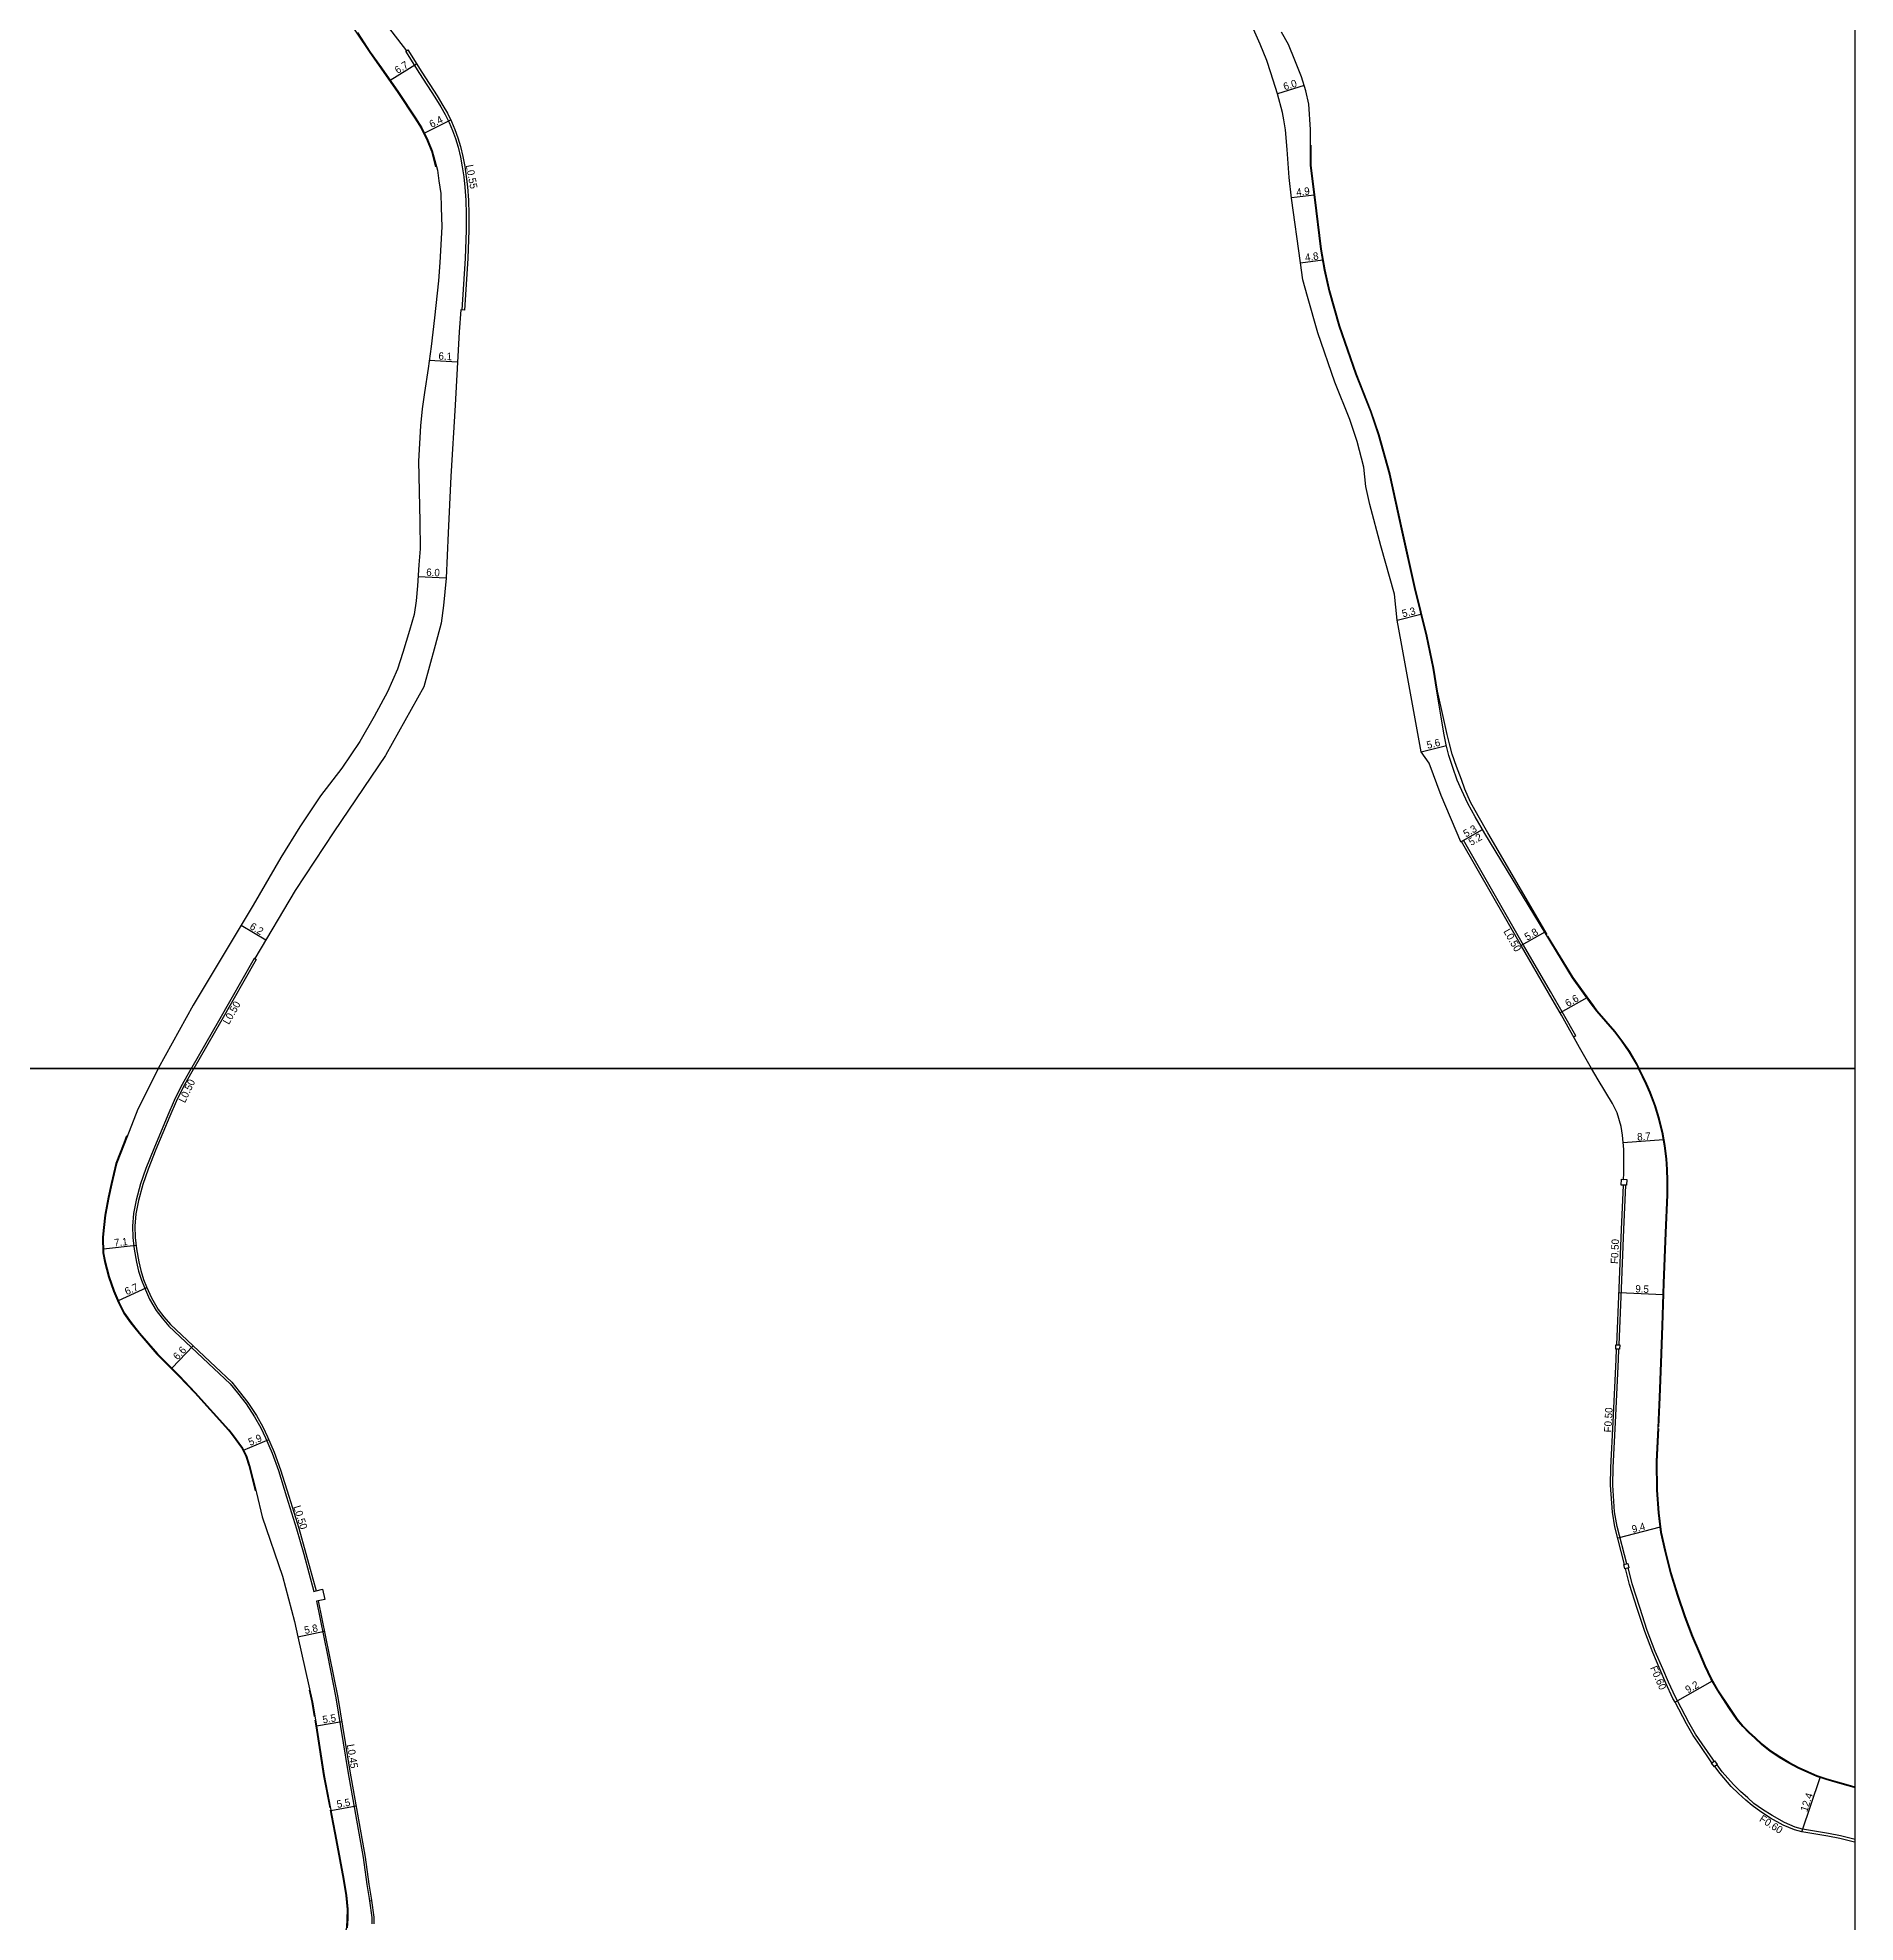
# Model space of a CAD drawing. Header units: metres. Extents: x -28000 to -23998, y -90000 to -87000.
# Drawn here: x -24390.4 to -24000, y -88383.4 to -87978.5 of the extents above; entities that cross this region are included whole.
import ezdxf

# ---------------------------------------------------------------- set-up
doc = ezdxf.new("R2010")
doc.units = ezdxf.units.M
doc.header["$LTSCALE"] = 2.5
for name, color, linetype in [('側溝・桝', 7, 'Continuous'), ('図郭', 7, 'Continuous'), ('幅員', 7, 'Continuous'), ('歩道・分離帯・安全施設', 7, 'Continuous'), ('道路', 7, 'Continuous')]:
    doc.layers.add(name, color=color, linetype=linetype)
doc.styles.get("Standard").update_dxf_attribs({"font": ''})
doc.styles.get('Standard').set_extended_font_data('@MS PGothic')

msp = doc.modelspace()

# ---------------------------------------------------------------- linework, layer by layer
at = {"layer": '側溝・桝'}
for points in [[(-24311.21, -87981.34), (-24311.39, -87981.46), (-24308.38, -87986.24), (-24305.1, -87991.34), (-24303.84, -87993.37), (-24302.87, -87995.04), (-24302, -87996.76), (-24301.29, -87998.45), (-24300.66, -88000.23), (-24300.12, -88002.09), (-24299.61, -88004.21), (-24299.21, -88006.3), (-24298.89, -88008.4), (-24298.66, -88010.67), (-24298.44, -88013.46), (-24298.34, -88016.45), (-24298.36, -88019.88), (-24298.58, -88025.95), (-24299.29, -88037.03)], [(-24084.56, -88151.23), (-24084.12, -88150.98)], [(-24060.02, -88193.02), (-24062.7, -88188.3), (-24065.44, -88183.47), (-24071.24, -88173.48), (-24084.12, -88150.98)], [(-24343.77, -88176.4), (-24343.87, -88176.35), (-24351.53, -88189.81), (-24357.32, -88199.81), (-24357.43, -88200)], [(-24060.02, -88193.02), (-24060.45, -88193.28)], [(-24357.43, -88200), (-24359.64, -88203.92), (-24361.08, -88206.91), (-24362.46, -88210.06), (-24365.46, -88217.24), (-24367.14, -88221.46), (-24368.3, -88224.78), (-24369.22, -88228.26), (-24369.81, -88231.18), (-24370.01, -88233.9), (-24369.95, -88236.32), (-24369.67, -88238.82), (-24369.17, -88241.62), (-24368.75, -88243.56), (-24368.11, -88245.49), (-24367.49, -88247.08), (-24366.38, -88249.53), (-24364.92, -88252.03), (-24363.66, -88253.68), (-24362.2, -88255.36), (-24352.56, -88264.44), (-24349.09, -88267.76), (-24347.5, -88269.67), (-24345.65, -88272.03), (-24343.83, -88274.81), (-24342.5, -88277.2), (-24341.45, -88279.35), (-24340.04, -88282.63), (-24338.7, -88286.39), (-24336.94, -88292.05), (-24334.79, -88298.89), (-24333.26, -88304.33), (-24331.08, -88312.34), (-24330.61, -88312.2)], [(-24050.72, -88259.37), (-24050.2, -88247.24), (-24049.71, -88234.63), (-24049.32, -88225.09)], [(-24049.09, -88306.42), (-24051.17, -88298.38), (-24051.69, -88295.26), (-24052.08, -88289.51), (-24052.01, -88285.75), (-24051.52, -88276.03), (-24050.86, -88262.53), (-24050.77, -88260.32)], [(-24030.32, -88348.8), (-24030.63, -88348.4), (-24032.86, -88345.11), (-24034.3, -88343.02), (-24035.75, -88340.51), (-24038.17, -88335.86), (-24038.63, -88335.05), (-24040.15, -88331.85), (-24041.33, -88328.99), (-24042.95, -88325.24), (-24044.68, -88320.75), (-24046.31, -88315.83), (-24047.9, -88310.7), (-24048.7, -88307.53), (-24048.76, -88307.3)], [(-24330.13, -88314.38), (-24330.55, -88314.47), (-24328.18, -88326.04), (-24326.36, -88335.22), (-24323.75, -88351.05), (-24320.5, -88369.55), (-24319.67, -88375.34), (-24319.19, -88378.35), (-24319.14, -88378.81)], [(-24330.55, -88314.47), (-24330.51, -88314.46)], [(-24000, -88365.63), (-24000.28, -88365.55), (-24003.17, -88364.85), (-24005.77, -88364.34), (-24011.37, -88363.45), (-24012.88, -88363), (-24015.24, -88362.01), (-24017.89, -88360.53), (-24019.95, -88359.21), (-24021.79, -88357.9), (-24023.08, -88356.73), (-24024.69, -88355.36), (-24026.19, -88353.86), (-24028.56, -88351.11), (-24029.7, -88349.61)], [(-24319.14, -88378.81), (-24318.71, -88378.75)], [(-24319.14, -88378.81), (-24318.65, -88382.39), (-24318.6, -88383.77)]]:
    msp.add_lwpolyline(points, dxfattribs=at)
for points in [[(-24050.3, -88225.05), (-24050.25, -88223.81), (-24049.08, -88223.86), (-24049.13, -88225.1)], [(-24051.46, -88260.29), (-24051.42, -88259.34), (-24050.59, -88259.38), (-24050.63, -88260.33)], [(-24049.47, -88307.48), (-24049.7, -88306.58), (-24048.88, -88306.36), (-24048.65, -88307.27)], [(-24030.25, -88350.04), (-24030.88, -88349.22), (-24030.27, -88348.76), (-24029.65, -88349.57)]]:
    msp.add_lwpolyline(points, close=True, dxfattribs=at)
at = {"layer": '図郭'}
for points in [[(-24800, -88200), (-24000, -88200), (-24000, -87600), (-24800, -87600)], [(-24800, -88800), (-24000, -88800), (-24000, -88200), (-24800, -88200)]]:
    msp.add_lwpolyline(points, close=True, dxfattribs=at)
at = {"layer": '幅員', "flags": 128}
for points in [[(-24314.71, -87987.68), (-24309.05, -87984.12)], [(-24118.39, -87988.82), (-24124.13, -87990.6)], [(-24307.36, -87999.04), (-24301.67, -87996.16)], [(-24116.25, -88012.39), (-24121.12, -88012.93)], [(-24114.37, -88026.31), (-24119.14, -88026.99)], [(-24306.29, -88047.84), (-24300.2, -88048.17)], [(-24308.69, -88094.32), (-24302.69, -88094.59)], [(-24098.43, -88103.66), (-24093.29, -88102.4)], [(-24093.26, -88131.95), (-24087.84, -88130.61)], [(-24084.73, -88151.29), (-24080.09, -88148.65)], [(-24084.56, -88151.23), (-24080.09, -88148.65)], [(-24346.71, -88169.2), (-24341.38, -88172.36)], [(-24066.7, -88170.7), (-24071.75, -88173.6)], [(-24057.67, -88184.81), (-24063.41, -88188.06)], [(-24041.19, -88215.32), (-24049.85, -88215.99)], [(-24376.28, -88238.77), (-24369.27, -88237.99)], [(-24373.07, -88249.85), (-24366.96, -88247.07)], [(-24041.27, -88248.61), (-24050.74, -88248.2)], [(-24361.56, -88264.41), (-24357.01, -88259.58)], [(-24346.17, -88282), (-24340.78, -88279.68)], [(-24041.9, -88298.54), (-24051.04, -88300.9)], [(-24334.52, -88322.08), (-24328.8, -88320.91)], [(-24030.75, -88331.62), (-24038.7, -88336.14)], [(-24330.51, -88341.22), (-24325.08, -88340.32)], [(-24011.5, -88364.04), (-24007.56, -88352.33)], [(-24327.42, -88359.39), (-24322.02, -88358.44)]]:
    msp.add_lwpolyline(points, dxfattribs=at)
at = {"layer": '歩道・分離帯・安全施設'}
for points in [[(-24333.93, -87943.64), (-24332.35, -87951.45), (-24331.65, -87954.68), (-24331.18, -87956.64), (-24330.46, -87959.17), (-24329.9, -87960.98), (-24329.01, -87963.63), (-24328.25, -87965.62), (-24327.39, -87967.54), (-24326.35, -87969.9), (-24325.4, -87971.85), (-24324.18, -87974), (-24323.27, -87975.43), (-24321.87, -87977.53), (-24319.09, -87981.7), (-24316.68, -87985.11), (-24313.03, -87990.34), (-24309.37, -87995.83), (-24308.02, -87998), (-24306.76, -88000.62), (-24305.84, -88002.91), (-24304.92, -88006.25)], [(-24066.21, -88171.22), (-24078.91, -88149.38), (-24081.03, -88145.69), (-24082.63, -88142.77), (-24083.84, -88139.97), (-24084.59, -88137.88), (-24085.67, -88135.14), (-24086.57, -88132.47), (-24087.14, -88130.27), (-24087.64, -88128.22), (-24088.5, -88124.4), (-24089.74, -88118.91), (-24090.51, -88114), (-24091.99, -88107.1), (-24094.54, -88096.65), (-24097.32, -88084.07), (-24099.9, -88072.29), (-24102.26, -88063.84), (-24103.95, -88058.87), (-24107.17, -88050.81), (-24110.73, -88040.48), (-24112.86, -88032.89), (-24113.84, -88028.43), (-24114.63, -88023.97), (-24116.04, -88012.81), (-24116.88, -88005.99), (-24116.89, -88001.6)], [(-24046.39, -88200), (-24046.75, -88199.25), (-24048.43, -88196.34), (-24050.04, -88194.04), (-24051.55, -88192.02), (-24055.43, -88187.59), (-24056.26, -88186.49), (-24058.18, -88183.83), (-24060.6, -88180.44), (-24066.01, -88171.56)], [(-24042.21, -88276.96), (-24041.92, -88270.65), (-24041.62, -88263.24), (-24041.35, -88255.29), (-24041.04, -88246.12), (-24040.62, -88235.3), (-24040.26, -88227.17), (-24040.26, -88224.06), (-24040.33, -88221.67), (-24040.49, -88219.38), (-24040.82, -88216.57), (-24041.31, -88213.69), (-24042.1, -88210.63), (-24042.94, -88207.99), (-24044.02, -88205.16), (-24044.77, -88203.37), (-24046.39, -88200)], [(-24371.3, -88214.5), (-24371.9, -88216.04), (-24373.6, -88220.45), (-24374.61, -88224.72), (-24375.29, -88227.66), (-24375.96, -88231.51), (-24376.23, -88234.14), (-24376.48, -88236.24), (-24376.42, -88239.62), (-24376.08, -88241.47), (-24375.22, -88244.76), (-24374.09, -88247.82), (-24373.01, -88250.36), (-24371.87, -88252.65), (-24370.46, -88254.64), (-24368.62, -88256.97), (-24364.8, -88261.4), (-24360.07, -88266.1), (-24356.66, -88269.72), (-24349.45, -88277.73), (-24348.66, -88278.72), (-24346.51, -88281.66), (-24345.71, -88283.27), (-24345.02, -88285.33), (-24343.66, -88290.74)], [(-24000, -88354.39), (-24001.48, -88354), (-24003.76, -88353.36), (-24006.23, -88352.62), (-24008.21, -88351.95), (-24010.15, -88351.15), (-24012.19, -88350.21), (-24014.17, -88349.1), (-24016.24, -88347.9), (-24018.19, -88346.59), (-24019.98, -88345.17), (-24021.54, -88343.72), (-24022.79, -88342.6), (-24024.06, -88341.27), (-24025.3, -88339.78), (-24027.03, -88337.25), (-24029.49, -88333.52), (-24030.91, -88331.03), (-24032.2, -88328.33), (-24033.31, -88325.61), (-24034.89, -88321.95), (-24036.48, -88317.82), (-24038.02, -88313.17), (-24039.52, -88308.34), (-24040.69, -88303.72), (-24041.6, -88299.64), (-24042.15, -88295.46), (-24042.5, -88290.58), (-24042.56, -88284.45), (-24042.23, -88277.35)], [(-24332.08, -88333.59), (-24331.49, -88336.18), (-24330.99, -88339.23)], [(-24330.86, -88340), (-24330.66, -88341.24), (-24329, -88351.94), (-24327.68, -88358.84)], [(-24327.58, -88359.36), (-24326.36, -88365.72), (-24324.8, -88374.17), (-24324.22, -88377.66), (-24323.92, -88380.66), (-24323.97, -88382.72), (-24324.1, -88384.6), (-24324.64, -88386.68), (-24325.6, -88389.67), (-24326.85, -88392.36), (-24328.56, -88396.24), (-24330.23, -88399.41), (-24333.98, -88405.49), (-24336.88, -88409.59), (-24340.57, -88414.29), (-24344.53, -88418.5), (-24348.1, -88421.95), (-24348.37, -88422.22)]]:
    msp.add_lwpolyline(points, dxfattribs=at)
at = {"layer": '道路'}
for points in [[(-24321.74, -87977.45), (-24318.96, -87981.62), (-24316.56, -87985.02), (-24312.91, -87990.26), (-24309.24, -87995.75), (-24307.89, -87997.92), (-24306.63, -88000.55), (-24305.69, -88002.87), (-24304.56, -88006.99), (-24304.21, -88009.26), (-24303.83, -88012.02), (-24303.71, -88015.04), (-24303.63, -88019.2), (-24303.99, -88026.87), (-24304.29, -88030.79), (-24305.14, -88038.72), (-24305.9, -88044.89), (-24306.53, -88049.61), (-24307.33, -88054.78), (-24307.84, -88058.25), (-24308.16, -88061.92), (-24308.59, -88069.52), (-24308.29, -88082.48), (-24308.26, -88088.33), (-24308.51, -88091.81), (-24308.83, -88096.32), (-24309.11, -88099.54), (-24309.53, -88102.49), (-24310.55, -88105.87), (-24312, -88110.66), (-24313.13, -88114.2), (-24315.27, -88119.05), (-24318.12, -88124.4), (-24321.2, -88129.78), (-24325.09, -88135.47), (-24329.66, -88141.41), (-24334.1, -88148.05), (-24338.16, -88154.69), (-24344.13, -88164.91), (-24346.71, -88169.2), (-24357.03, -88186.38), (-24364.5, -88200)], [(-24316.75, -87974.12), (-24311.21, -87981.34), (-24310.92, -87981.16), (-24307.91, -87985.94), (-24304.62, -87991.04), (-24303.36, -87993.08), (-24302.37, -87994.78), (-24301.49, -87996.52), (-24300.77, -87998.25), (-24300.13, -88000.06), (-24299.58, -88001.94), (-24299.06, -88004.09), (-24298.66, -88006.2), (-24298.34, -88008.33), (-24298.1, -88010.61), (-24297.88, -88013.43), (-24297.78, -88016.44), (-24297.8, -88019.89), (-24298.02, -88025.98), (-24298.73, -88037.09)], [(-24056.64, -88200), (-24059.22, -88195.46), (-24063.13, -88188.55), (-24065.88, -88183.72), (-24071.67, -88173.73), (-24084.56, -88151.23), (-24084.73, -88151.29), (-24088.97, -88141.35), (-24091.53, -88134.42), (-24093.26, -88131.95), (-24095.27, -88120.91), (-24097.54, -88108.37), (-24098.42, -88103.69), (-24098.43, -88103.66), (-24098.99, -88098.1), (-24101.91, -88087.73), (-24104.29, -88078.85), (-24105.1, -88074.99), (-24105.54, -88070.84), (-24106.99, -88065.3), (-24108.6, -88060.59), (-24111.82, -88052.54), (-24115.45, -88041.95), (-24117.64, -88034.17), (-24118.65, -88030.59), (-24119.15, -88026.88), (-24121.11, -88012.98), (-24121.6, -88008.58), (-24122.04, -88002.59), (-24122.41, -87998.31), (-24122.74, -87996.15), (-24123, -87994.62), (-24124.12, -87990.61), (-24125.52, -87986.11), (-24126.41, -87983.44), (-24127.84, -87979.96), (-24129.56, -87976.09)], [(-24046.55, -88200), (-24046.88, -88199.32), (-24048.56, -88196.42), (-24050.17, -88194.13), (-24051.67, -88192.11), (-24055.55, -88187.69), (-24056.72, -88186.14), (-24060.72, -88180.52), (-24079.6, -88149.52), (-24081.64, -88145.93), (-24083.19, -88143.07), (-24084.54, -88140.3), (-24085.49, -88138.07), (-24086.44, -88135.31), (-24087.31, -88132.73), (-24087.88, -88130.46), (-24088.33, -88128.35), (-24088.97, -88124.54), (-24089.89, -88118.93), (-24090.65, -88114.02), (-24092.13, -88107.13), (-24094.69, -88096.68), (-24097.47, -88084.1), (-24100.05, -88072.32), (-24102.4, -88063.88), (-24104.09, -88058.93), (-24107.31, -88050.86), (-24110.87, -88040.52), (-24113, -88032.93), (-24113.99, -88028.46), (-24114.78, -88023.99), (-24116.19, -88012.83), (-24117.03, -88006), (-24117.04, -87998.26), (-24117.35, -87992.82), (-24118.04, -87989.95), (-24118.98, -87986.96), (-24120.41, -87983.4), (-24121.76, -87980), (-24123.22, -87977.32)], [(-24299.52, -88037.01), (-24299.85, -88041.74), (-24300.71, -88057.51), (-24301.66, -88072.79), (-24302.25, -88084.89), (-24302.69, -88094.63), (-24303.26, -88100.51), (-24303.75, -88104.31), (-24305.06, -88109.11), (-24307.45, -88117.99), (-24315.59, -88132.61), (-24315.67, -88132.75), (-24326.79, -88149.16), (-24335.11, -88161.75), (-24343.77, -88176.4)], [(-24298.73, -88037.09), (-24299.52, -88037.01)], [(-24343.77, -88176.4), (-24343.45, -88176.59)], [(-24343.45, -88176.59), (-24351.1, -88190.05), (-24356.87, -88200)], [(-24364.5, -88200), (-24364.76, -88200.47), (-24368.88, -88208.74), (-24371.76, -88216.09), (-24373.46, -88220.49), (-24374.46, -88224.75), (-24375.14, -88227.69), (-24375.81, -88231.53), (-24376.09, -88234.16), (-24376.33, -88236.24), (-24376.27, -88239.6), (-24375.93, -88241.43), (-24375.08, -88244.71), (-24373.95, -88247.77), (-24372.88, -88250.3), (-24371.75, -88252.57), (-24370.34, -88254.56), (-24368.51, -88256.87), (-24364.69, -88261.3), (-24359.96, -88266), (-24356.55, -88269.61), (-24349.33, -88277.63), (-24348.54, -88278.63), (-24346.38, -88281.58), (-24345.57, -88283.21), (-24344.88, -88285.29), (-24343.46, -88290.89), (-24343.38, -88291.15), (-24342.21, -88296.36), (-24337.85, -88309.11), (-24335.24, -88318.83), (-24334.52, -88322.08), (-24331.34, -88336.16), (-24330.51, -88341.22), (-24328.85, -88351.91), (-24326.21, -88365.69), (-24324.65, -88374.14), (-24324.07, -88377.64), (-24323.77, -88380.65), (-24323.82, -88382.73), (-24323.96, -88384.63)], [(-24356.87, -88200), (-24356.9, -88200.06), (-24359.21, -88204.15), (-24360.64, -88207.11), (-24362.01, -88210.25), (-24365.01, -88217.43), (-24366.68, -88221.63), (-24367.84, -88224.92), (-24368.75, -88228.37), (-24369.33, -88231.25), (-24369.52, -88233.91), (-24369.46, -88236.28), (-24369.19, -88238.75), (-24368.69, -88241.53), (-24368.28, -88243.43), (-24367.65, -88245.32), (-24367.04, -88246.89), (-24365.95, -88249.3), (-24364.51, -88251.75), (-24363.28, -88253.37), (-24361.85, -88255.02), (-24352.23, -88264.09), (-24348.73, -88267.43), (-24347.12, -88269.37), (-24345.26, -88271.75), (-24343.42, -88274.56), (-24342.07, -88276.98), (-24341.01, -88279.15), (-24339.59, -88282.45), (-24338.24, -88286.24), (-24336.47, -88291.9), (-24334.32, -88298.76), (-24332.79, -88304.2), (-24330.61, -88312.2)], [(-24000, -88366.26), (-24000.43, -88366.13), (-24003.3, -88365.43), (-24005.87, -88364.93), (-24011.5, -88364.04), (-24013.08, -88363.56), (-24015.51, -88362.55), (-24018.2, -88361.05), (-24020.28, -88359.71), (-24022.17, -88358.37), (-24023.48, -88357.18), (-24025.09, -88355.8), (-24026.63, -88354.27), (-24029.02, -88351.49), (-24030.18, -88349.98), (-24030.25, -88350.04), (-24030.88, -88349.22), (-24030.8, -88349.16), (-24031.12, -88348.75), (-24033.35, -88345.45), (-24034.81, -88343.34), (-24036.28, -88340.8), (-24038.7, -88336.14), (-24039.16, -88335.33), (-24040.7, -88332.1), (-24041.88, -88329.22), (-24043.5, -88325.47), (-24045.24, -88320.95), (-24046.88, -88316.01), (-24048.48, -88310.86), (-24049.28, -88307.68), (-24049.34, -88307.45), (-24049.47, -88307.48), (-24049.7, -88306.58), (-24049.58, -88306.54), (-24051.66, -88298.48), (-24052.18, -88295.32), (-24052.58, -88289.52), (-24052.51, -88285.73), (-24052.02, -88276), (-24051.36, -88262.51), (-24051.27, -88260.3), (-24051.46, -88260.29), (-24051.42, -88259.34), (-24051.22, -88259.35), (-24050.7, -88247.22), (-24050.21, -88234.61), (-24049.82, -88225.07), (-24050.3, -88225.05), (-24050.25, -88223.81), (-24049.77, -88223.83), (-24049.71, -88222.54), (-24049.74, -88217.41), (-24049.97, -88214.36), (-24050.3, -88212.45), (-24051.16, -88209.5), (-24052.15, -88207.52), (-24055.26, -88202.43), (-24056.64, -88200)], [(-24000, -88354.54), (-24001.52, -88354.14), (-24003.8, -88353.51), (-24006.28, -88352.76), (-24008.26, -88352.1), (-24010.21, -88351.28), (-24012.26, -88350.35), (-24014.24, -88349.23), (-24016.32, -88348.03), (-24018.28, -88346.71), (-24020.08, -88345.29), (-24021.64, -88343.83), (-24022.89, -88342.71), (-24024.17, -88341.37), (-24025.42, -88339.87), (-24027.15, -88337.33), (-24029.62, -88333.6), (-24031.05, -88331.1), (-24032.33, -88328.39), (-24033.45, -88325.67), (-24035.03, -88322.01), (-24036.63, -88317.87), (-24038.17, -88313.22), (-24039.67, -88308.38), (-24040.84, -88303.76), (-24041.75, -88299.67), (-24042.29, -88295.47), (-24042.65, -88290.58), (-24042.71, -88284.45), (-24042.37, -88277.2), (-24042.07, -88270.64), (-24041.77, -88263.24), (-24041.5, -88255.29), (-24041.19, -88246.11), (-24040.76, -88235.3), (-24040.41, -88227.17), (-24040.41, -88224.06), (-24040.48, -88221.68), (-24040.64, -88219.39), (-24040.97, -88216.59), (-24041.46, -88213.73), (-24042.25, -88210.67), (-24043.08, -88208.04), (-24044.16, -88205.21), (-24044.91, -88203.43), (-24046.55, -88200)], [(-24330.61, -88312.2), (-24329.22, -88311.84), (-24328.69, -88314.06), (-24330.13, -88314.38)], [(-24330.13, -88314.38), (-24327.76, -88325.95), (-24325.94, -88335.14), (-24323.33, -88350.98), (-24320.08, -88369.48), (-24319.24, -88375.28), (-24318.77, -88378.29), (-24318.71, -88378.78), (-24318.22, -88382.35), (-24318.17, -88383.78)]]:
    msp.add_lwpolyline(points, dxfattribs=at)

# ---------------------------------------------------------------- texts
at = {"layer": '側溝・桝'}
for s, rotation, p in [('L0.55', 280.7551, (-24298.45, -88005.97)), ('L0.50', 299.7981, (-24075.63, -88170.55)), ('L0.50', 60.3703, (-24349.34, -88190.69)), ('L0.50', 64.2775, (-24358.78, -88207.52)), ('F0.50', 87.6568, (-24050.96, -88242.02)), ('F0.50', 87.0953, (-24052.38, -88278.22)), ('L0.50', 287.4151, (-24335.5, -88294.17)), ('F0.60', 293.3724, (-24044.1, -88328.77)), ('L0.45', 279.3543, (-24324.01, -88345.3)), ('F0.60', 327.3037, (-24020.75, -88361.61))]:
    msp.add_text(s, height=1.6, rotation=rotation, dxfattribs=at).set_placement(p)
at = {"layer": '幅員'}
for s, rotation, p in [('6.7', 32.2, (-24313.08, -87986.36)), ('6.0', 17.2177, (-24122.57, -87989.86)), ('6.4', 26.8407, (-24305.79, -87997.96)), ('4.9', 6.3613, (-24120, -88012.55)), ('4.8', 8.0191, (-24118.08, -88026.58)), ('6.1', 356.8935, (-24304.35, -88047.69)), ('6.0', 357.3842, (-24306.97, -88094.15)), ('5.3', 13.7147, (-24097.16, -88103.09)), ('5.6', 13.9101, (-24091.85, -88131.34)), ('5.3', 29.6451, (-24083.64, -88150.39)), ('5.2', 29.9808, (-24082.5, -88152.2)), ('6.2', 329.3918, (-24345.02, -88169.92)), ('5.8', 29.7981, (-24070.47, -88172.57)), ('6.6', 29.5527, (-24061.77, -88186.84)), ('8.7', 4.4008, (-24046.8, -88215.51)), ('7.1', 6.3438, (-24373.9, -88238.25)), ('6.7', 24.456, (-24371.27, -88248.75)), ('9.5', 357.5307, (-24047.27, -88248.1)), ('6.6', 46.6882, (-24360.34, -88262.75)), ('5.9', 23.2102, (-24344.75, -88281.11)), ('9.4', 14.5056, (-24047.79, -88299.8)), ('5.8', 11.5868, (-24332.97, -88321.51)), ('9.2', 29.6265, (-24035.96, -88334.3)), ('5.5', 9.3543, (-24329.1, -88340.73)), ('5.5', 9.9621, (-24326.02, -88358.89)), ('12.4', 71.3573, (-24010.35, -88359.83))]:
    msp.add_text(s, height=1.6, rotation=rotation, dxfattribs=at).set_placement(p)

doc.saveas('drawing.dxf')
